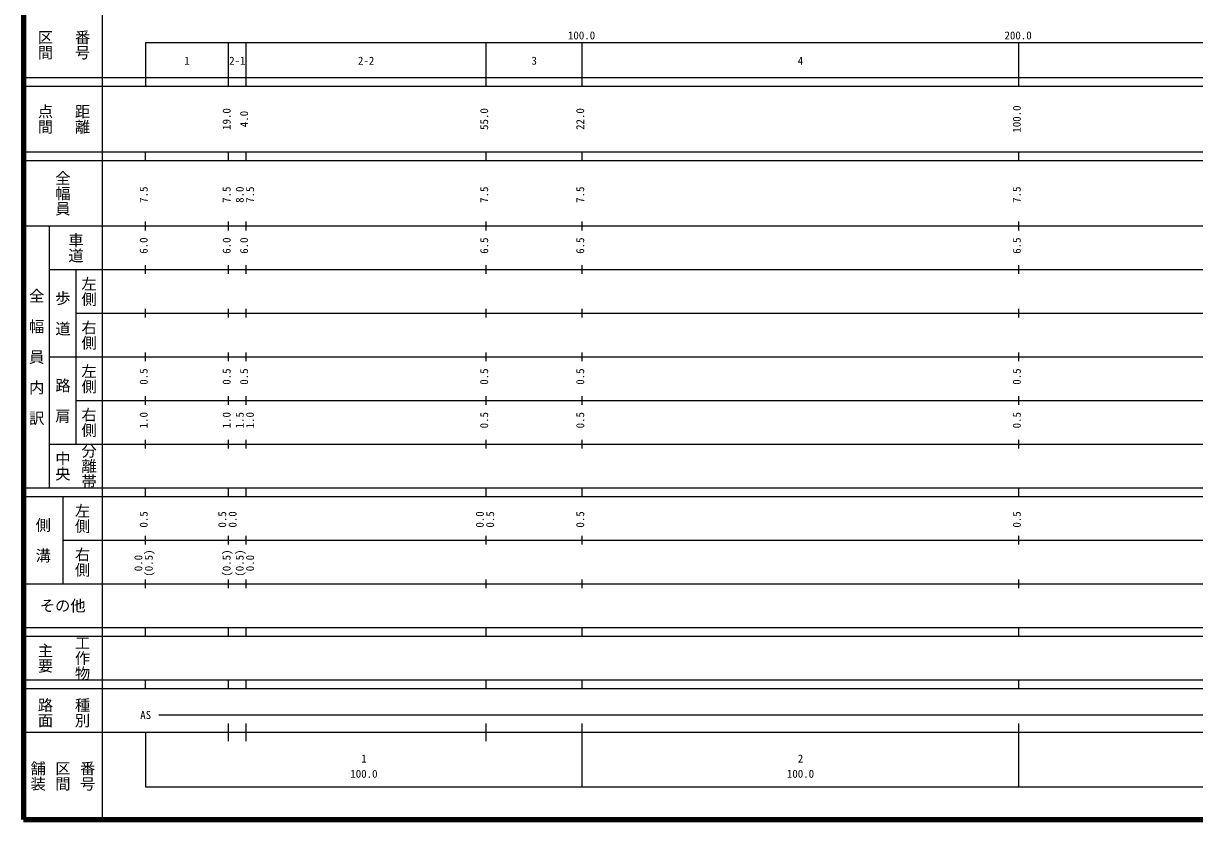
# Model space of a CAD drawing. Units: millimetres on the paper, enlarged 1000 times. Extents: x 40000 to 680000, y 20000 to 380000.
# Drawn here: x 40000 to 308268, y 20000 to 202409 of the extents above; entities that cross this region are included whole.
import ezdxf
from ezdxf.enums import TextEntityAlignment as Align

# ---------------------------------------------------------------- set-up
doc = ezdxf.new("R2010")
doc.units = ezdxf.units.MM
doc.header["$LTSCALE"] = 1000
doc.layers.add('M-TTL', color=2, linetype='Continuous', lineweight=140)
doc.layers.add('M-TTL-BAND', color=7, linetype='Continuous', lineweight=25)
doc.styles.add('@ＭＳ ゴシック', font='')
doc.styles.add('ＭＳ ゴシック', font='')
doc.styles.get('@ＭＳ ゴシック').set_extended_font_data('@MS Gothic')
doc.styles.get('ＭＳ ゴシック').set_extended_font_data('MS Gothic')

msp = doc.modelspace()

# ---------------------------------------------------------------- linework, layer by layer
at = {"layer": 'M-TTL'}
for p, q in [((40000, 380000), (40000, 20000)), ((40000, 20000), (680000, 20000))]:
    msp.add_line(p, q, dxfattribs=at)
at = {"layer": 'M-TTL-BAND'}
for p, q in [((58000, 370000), (58000, 20000)), ((68000, 198000), (579000, 198000)), ((68000, 198000), (68000, 188000)), ((87000, 188000), (87000, 198000)), ((91000, 188000), (91000, 198000)), ((146000, 188000), (146000, 198000)), ((168000, 188000), (168000, 198000)), ((268000, 188000), (268000, 198000)), ((40000, 190000), (579000, 190000)), ((40000, 188000), (579000, 188000)), ((40000, 173000), (579000, 173000)), ((68000, 171000), (68000, 173000)), ((87000, 171000), (87000, 173000)), ((91000, 171000), (91000, 173000)), ((146000, 171000), (146000, 173000)), ((168000, 171000), (168000, 173000)), ((268000, 171000), (268000, 173000)), ((40000, 171000), (579000, 171000)), ((40000, 156000), (579000, 156000)), ((46000, 96000), (46000, 156000)), ((68000, 155000), (68000, 157000)), ((87000, 155000), (87000, 157000)), ((91000, 155000), (91000, 157000)), ((146000, 155000), (146000, 157000)), ((168000, 155000), (168000, 157000)), ((268000, 155000), (268000, 157000)), ((46000, 146000), (579000, 146000)), ((52000, 146000), (52000, 106000)), ((68000, 145000), (68000, 147000)), ((87000, 145000), (87000, 147000)), ((91000, 145000), (91000, 147000)), ((146000, 145000), (146000, 147000)), ((168000, 145000), (168000, 147000)), ((268000, 145000), (268000, 147000)), ((68000, 135000), (68000, 137000)), ((87000, 135000), (87000, 137000)), ((91000, 135000), (91000, 137000)), ((146000, 135000), (146000, 137000)), ((168000, 135000), (168000, 137000)), ((268000, 135000), (268000, 137000)), ((52000, 136000), (579000, 136000)), ((68000, 125000), (68000, 127000)), ((87000, 125000), (87000, 127000)), ((91000, 125000), (91000, 127000)), ((146000, 125000), (146000, 127000)), ((168000, 125000), (168000, 127000)), ((268000, 125000), (268000, 127000)), ((46000, 126000), (579000, 126000)), ((52000, 116000), (579000, 116000)), ((68000, 115000), (68000, 117000)), ((87000, 115000), (87000, 117000)), ((91000, 115000), (91000, 117000)), ((146000, 115000), (146000, 117000)), ((168000, 115000), (168000, 117000)), ((268000, 115000), (268000, 117000)), ((46000, 106000), (579000, 106000)), ((68000, 105000), (68000, 107000)), ((87000, 105000), (87000, 107000)), ((91000, 105000), (91000, 107000)), ((146000, 105000), (146000, 107000)), ((168000, 105000), (168000, 107000)), ((268000, 105000), (268000, 107000)), ((40000, 96000), (579000, 96000)), ((40000, 94000), (579000, 94000)), ((49000, 94000), (49000, 74000)), ((68000, 94000), (68000, 96000)), ((87000, 94000), (87000, 96000)), ((91000, 94000), (91000, 96000)), ((146000, 94000), (146000, 96000)), ((168000, 94000), (168000, 96000)), ((268000, 94000), (268000, 96000)), ((49000, 84000), (579000, 84000)), ((68000, 83000), (68000, 85000)), ((87000, 83000), (87000, 85000)), ((91000, 83000), (91000, 85000)), ((146000, 83000), (146000, 85000)), ((168000, 83000), (168000, 85000)), ((268000, 83000), (268000, 85000)), ((40000, 74000), (579000, 74000)), ((68000, 73000), (68000, 75000)), ((87000, 73000), (87000, 75000)), ((91000, 73000), (91000, 75000)), ((146000, 73000), (146000, 75000)), ((168000, 73000), (168000, 75000)), ((268000, 73000), (268000, 75000)), ((40000, 64000), (579000, 64000)), ((40000, 62000), (579000, 62000)), ((68000, 62000), (68000, 64000)), ((87000, 62000), (87000, 64000)), ((91000, 62000), (91000, 64000)), ((146000, 62000), (146000, 64000)), ((168000, 62000), (168000, 64000)), ((268000, 62000), (268000, 64000)), ((40000, 52000), (579000, 52000)), ((68000, 50000), (68000, 52000)), ((87000, 50000), (87000, 52000)), ((91000, 50000), (91000, 52000)), ((146000, 50000), (146000, 52000)), ((168000, 50000), (168000, 52000)), ((268000, 50000), (268000, 52000)), ((40000, 50000), (579000, 50000)), ((71000, 44000), (565000, 44000)), ((87000, 38000), (87000, 42000)), ((91000, 38000), (91000, 42000)), ((146000, 38000), (146000, 42000)), ((168000, 27500), (168000, 42000)), ((268000, 27500), (268000, 42000)), ((40000, 40000), (579000, 40000)), ((68000, 40000), (68000, 27500)), ((68000, 27500), (579000, 27500))]:
    msp.add_line(p, q, dxfattribs=at)

# ---------------------------------------------------------------- texts
at = {"layer": 'M-TTL-BAND', "style": '@ＭＳ ゴシック'}
for s, p in [('区間', (45000, 197500)), ('番号', (53500, 197500)), ('点間', (45000, 180500)), ('距離', (53500, 180500)), ('全幅員', (49000, 163500)), ('車道', (52000, 151000)), ('左側', (55000, 141000)), ('全\u3000幅\u3000員\u3000内\u3000訳', (43000, 126000)), ('歩\u3000道', (49000, 136000)), ('右側', (55000, 131000)), ('左側', (55000, 121000)), ('路\u3000肩', (49000, 116000)), ('右側', (55000, 111000)), ('分離帯', (55000, 101000)), ('中央', (49000, 101000)), ('左側', (53500, 89000)), ('側\u3000溝', (44500, 84000)), ('右側', (53500, 79000)), ('工作物', (53500, 57000)), ('主要', (45000, 57000)), ('路面', (45000, 44500)), ('種別', (53500, 44500)), ('舗装', (43333, 30000)), ('区間', (49000, 30000)), ('番号', (54667, 30000))]:
    msp.add_text(s, height=2566, rotation=270, dxfattribs=at).set_placement(p, align=Align.MIDDLE_CENTER)
at = {"layer": 'M-TTL-BAND', "style": 'ＭＳ ゴシック'}
for s, p in [('100.0', (167844, 198195)), ('200.0', (267844, 198195)), ('1', (77500, 192405)), ('2-1', (89000, 192405)), ('2-2', (118500, 192405)), ('3', (157000, 192405)), ('4', (218000, 192405)), ('AS', (68000, 42500)), ('2', (218000, 32523)), ('1', (118000, 32523)), ('100.0', (118000, 29033)), ('100.0', (218000, 29033))]:
    msp.add_text(s, height=1833, dxfattribs=at).set_placement(p, align=Align.BOTTOM_CENTER)
for s, p in [('19.0', (88000, 180500)), ('55.0', (147000, 180500)), ('22.0', (169000, 180500)), ('100.0', (269000, 180500)), ('4.0', (92000, 180500)), ('7.5', (69000, 163174)), ('7.5', (88000, 163174)), ('8.0', (91000, 163174)), ('7.5', (93370, 163174)), ('7.5', (147000, 163174)), ('7.5', (169000, 163174)), ('7.5', (269000, 163174)), ('6.0', (69000, 151500)), ('6.0', (88000, 151500)), ('6.0', (92000, 151500)), ('6.5', (147000, 151500)), ('6.5', (169000, 151500)), ('6.5', (269000, 151500)), ('0.5', (69000, 121500)), ('0.5', (88000, 121500)), ('0.5', (92000, 121500)), ('0.5', (147000, 121500)), ('0.5', (169000, 121500)), ('0.5', (269000, 121500)), ('1.0', (69000, 111500)), ('1.0', (88000, 111500)), ('1.5', (91000, 111500)), ('1.0', (93370, 111500)), ('0.5', (147000, 111500)), ('0.5', (169000, 111500)), ('0.5', (269000, 111500)), ('0.5', (69000, 88764)), ('0.5', (87000, 88764)), ('0.0', (89370, 88764)), ('0.0', (146000, 88764)), ('0.5', (148370, 88764)), ('0.5', (169000, 88764)), ('0.5', (269000, 88764)), ('0.0', (67787, 78764)), ('(0.5)', (70170, 78764)), ('(0.5)', (88000, 78764)), ('(0.5)', (91000, 78764)), ('0.0', (93370, 78764))]:
    msp.add_text(s, height=1833, rotation=90, dxfattribs=at).set_placement(p, align=Align.BOTTOM_CENTER)
msp.add_text('その他', height=2566, dxfattribs=at).set_placement((49000, 69000), align=Align.MIDDLE_CENTER)

doc.saveas('drawing.dxf')
